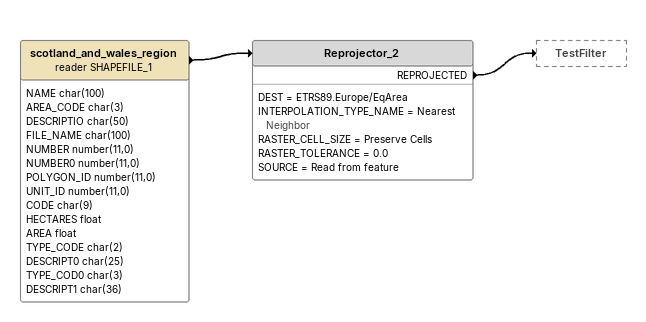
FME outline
scotland_and_wales_region (reader SHAPEFILE_1)
    attributes: NAME char(100), AREA_CODE char(3), DESCRIPTIO char(50), FILE_NAME char(100), NUMBER number(11,0), NUMBER0 number(11,0), POLYGON_ID number(11,0), UNIT_ID number(11,0), CODE char(9), HECTARES float, AREA float, TYPE_CODE char(2), DESCRIPT0 char(25), TYPE_COD0 char(3), DESCRIPT1 char(36)
    -> Reprojector_2
Reprojector_2
    DEST = ETRS89.Europe/EqArea
    INTERPOLATION_TYPE_NAME = Nearest Neighbor
    RASTER_CELL_SIZE = Preserve Cells
    RASTER_TOLERANCE = 0.0
    SOURCE = Read from feature
    REPROJECTED -> TestFilter
